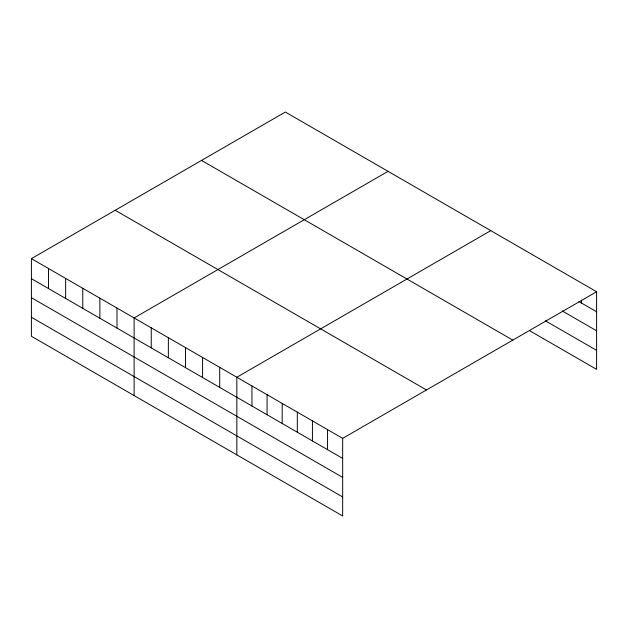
<?xml version="1.0" encoding="UTF-8"?>
<svg xmlns="http://www.w3.org/2000/svg" width="628" height="628" viewBox="0 0 628 628"><rect width="100%" height="100%" fill="white"/><g stroke="black" fill="none" stroke-linecap="round" stroke-linejoin="round"><path stroke-width="0.94" d="M529.404 330.564L596.6 369.358L596.6 291.737L285.332 112.035L31.4 258.642L31.4 336.263L342.668 515.965L342.668 438.344L31.4 258.642M388.049 171.334L134.117 317.941L134.117 395.562M490.766 230.641L236.834 377.247L236.834 454.868M342.668 438.344L596.6 291.737M578.961 301.597L596.6 311.778M562.162 310.899L596.6 330.783M545.363 320.782L596.6 350.361M201.533 160.415L512.801 340.117M115.199 210.262L426.467 389.964M31.4 278.683L342.668 458.393M31.4 297.68L342.668 477.39M31.4 317.258L342.668 496.968M581.481 300.192L581.481 303.057M327.549 429.615L327.549 449.664M312.43 420.886L312.43 440.935M297.311 412.164L297.311 432.205M282.192 403.435L282.192 423.476M267.073 394.706L267.073 414.747M251.954 385.977L251.954 406.018M219.714 367.364L219.714 387.405M202.593 357.481L202.593 377.522M185.48 347.598L185.48 367.639M168.359 337.707L168.359 357.756M151.238 327.824L151.238 347.873M116.996 308.058L116.996 328.099M99.876 298.174L99.876 318.215M82.763 288.291L82.763 308.332M65.642 278.408L65.642 298.449M48.521 268.525L48.521 288.566"/></g></svg>
